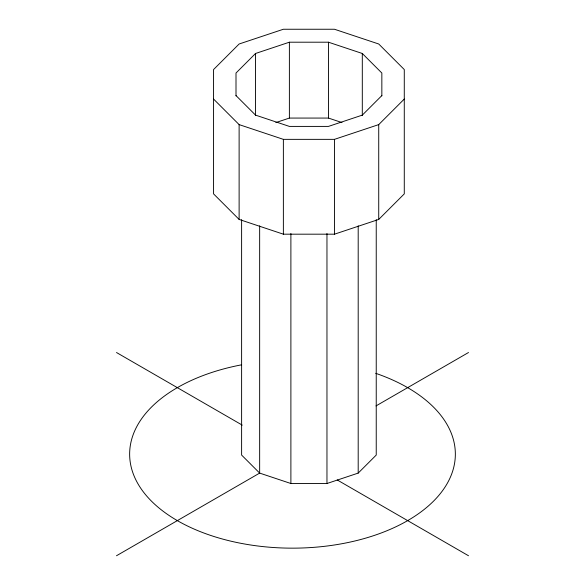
<?xml version="1.0" encoding="UTF-8"?>
<svg xmlns="http://www.w3.org/2000/svg" width="585" height="585" viewBox="0 0 585 585"><rect width="100%" height="100%" fill="white"/><g stroke="black" fill="none" stroke-linecap="round" stroke-linejoin="round"><path stroke-width="0.88" d="M381.844 95.874L381.844 73.023L362.305 53.484L328.463 42.2L289.385 42.2L255.543 53.484L236.004 73.023L236.004 95.874M381.844 95.582L362.305 115.121L328.463 126.404L289.385 126.404L255.543 115.121L236.004 95.582M213.569 99.055L239.119 124.605L283.374 139.354L334.474 139.354L378.729 124.605L404.279 99.055M378.729 219.433L404.279 193.884L404.279 69.549L378.729 43.999L334.474 29.25L283.374 29.25L239.119 43.999L213.569 69.549L213.569 193.884L239.119 219.433L283.374 234.183L334.474 234.183L378.729 219.433L378.729 124.605M241.612 219.653L241.612 455.064L259.652 473.097L290.891 483.51L326.964 483.51L358.195 473.097L376.235 455.064L376.235 219.653M116.495 555.75L259.652 473.097L259.652 225.832M376.001 405.924L468.505 352.521M275.849 122.579L289.385 118.068L328.463 118.068L341.998 122.579M116.495 352.521L242.241 425.119M337.216 479.949L468.505 555.75M362.305 53.484L362.305 115.64M358.195 225.832L358.195 473.097M334.474 139.354L334.474 234.183M328.463 42.2L328.463 118.068M326.964 233.503L326.964 483.51M290.891 233.503L290.891 483.51M289.385 42.2L289.385 118.068M283.374 139.354L283.374 234.183M255.543 53.484L255.543 115.64M239.119 124.605L239.119 219.433M375.702 373.31A162.857 94.024 0 0 1 408.9 519.889A162.857 94.024 0 0 1 154.345 503.919A162.857 94.024 0 0 1 241.32 364.872"/></g></svg>
